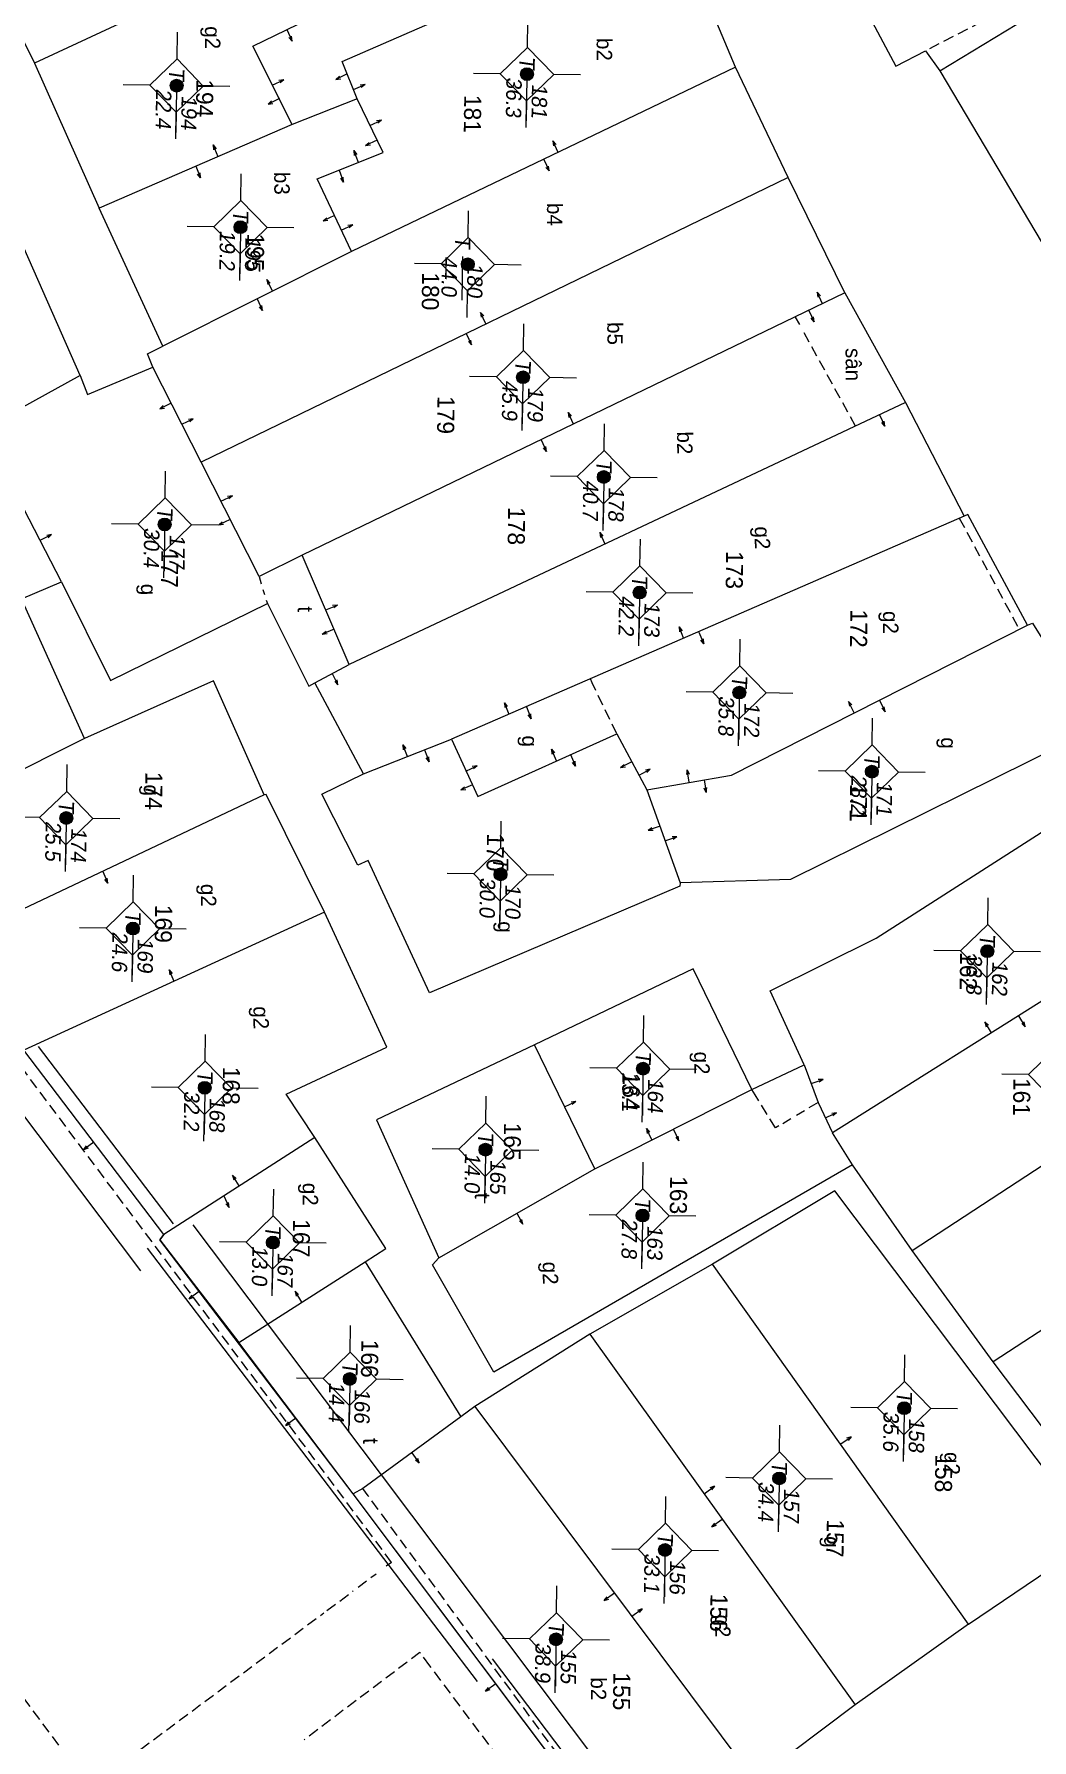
# Model space of a CAD drawing. Extents: x 601689 to 602595, y 1189742 to 1190763.
# Drawn here: x 601902.71 to 601926.08, y 1190595.74 to 1190635.7 of the extents above; entities that cross this region are included whole.
import ezdxf
from ezdxf.enums import TextEntityAlignment as Align

# ---------------------------------------------------------------- set-up
doc = ezdxf.new("R2010")
doc.units = 0
doc.header["$MEASUREMENT"] = 0
doc.linetypes.add('HIDDEN', pattern=[0.375, 0.25, -0.125])
for name, color, linetype in [('10', 250, 'Continuous'), ('11', 7, 'Continuous'), ('13', 7, 'Continuous'), ('14', 7, 'Continuous'), ('15', 7, 'Continuous'), ('16', 7, 'Continuous'), ('53', 7, 'Continuous'), ('57', 7, 'Continuous')]:
    doc.layers.add(name, color=color, linetype=linetype)
doc.styles.add('TXT', font='vnshx.shx')

# ---------------------------------------------------------------- blocks, each defined once
blk = doc.blocks.new('NH3R')
at = {"layer": '16', "color": 7, "linetype": 'Continuous', "lineweight": 0}
for p, q in [((0, 0), (0.297, -0.005)), ((0.297, -0.005), (0.186, 0.031)), ((0.297, -0.005), (0.189, -0.033))]:
    blk.add_line(p, q, dxfattribs=at)
blk = doc.blocks.new('*M2849284928492849')
at = {"layer": '13', "color": 3, "linetype": 'Continuous', "lineweight": 0}
blk.add_line((602229.058, 1189585.014), (602230.078, 1189585.014), dxfattribs=at)
at = {"layer": '13', "color": 3, "linetype": 'Continuous', "lineweight": 0, "style": 'TXT', "oblique": 7.6055}
for s, p in [('162', (602229.208, 1189585.314)), ('33.8', (602229.058, 1189584.714))]:
    blk.add_text(s, height=0.36, dxfattribs=at).set_placement(p, align=Align.MIDDLE_LEFT)
blk.add_text('T', height=0.36, dxfattribs=at).set_placement((602228.861, 1189585.014), align=Align.MIDDLE_RIGHT)
blk = doc.blocks.new('*M2852285228522852')
at = {"layer": '13', "color": 3, "linetype": 'Continuous', "lineweight": 0}
blk.add_line((602239.789, 1189583.222), (602240.809, 1189583.222), dxfattribs=at)
at = {"layer": '13', "color": 3, "linetype": 'Continuous', "lineweight": 0, "style": 'TXT', "oblique": 7.6055}
for s, p in [('158', (602239.939, 1189583.522)), ('35.6', (602239.789, 1189582.922))]:
    blk.add_text(s, height=0.36, dxfattribs=at).set_placement(p, align=Align.MIDDLE_LEFT)
blk.add_text('T', height=0.36, dxfattribs=at).set_placement((602239.592, 1189583.222), align=Align.MIDDLE_RIGHT)
blk = doc.blocks.new('*M2855285528552855')
at = {"layer": '13', "color": 3, "linetype": 'Continuous', "lineweight": 0}
blk.add_line((602224.89, 1189582.25), (602225.91, 1189582.25), dxfattribs=at)
at = {"layer": '13', "color": 3, "linetype": 'Continuous', "lineweight": 0, "style": 'TXT', "oblique": 7.6055}
for s, p in [('171', (602225.04, 1189582.55)), ('28.2', (602224.89, 1189581.95))]:
    blk.add_text(s, height=0.36, dxfattribs=at).set_placement(p, align=Align.MIDDLE_LEFT)
blk.add_text('T', height=0.36, dxfattribs=at).set_placement((602224.693, 1189582.25), align=Align.MIDDLE_RIGHT)
blk = doc.blocks.new('*M2859285928592859')
at = {"layer": '13', "color": 3, "linetype": 'Continuous', "lineweight": 0}
blk.add_line((602241.476, 1189580.319), (602242.496, 1189580.319), dxfattribs=at)
at = {"layer": '13', "color": 3, "linetype": 'Continuous', "lineweight": 0, "style": 'TXT', "oblique": 7.6055}
blk.add_text('T', height=0.36, dxfattribs=at).set_placement((602241.279, 1189580.319), align=Align.MIDDLE_RIGHT)
for s, p in [('157', (602241.626, 1189580.619)), ('34.4', (602241.476, 1189580.019))]:
    blk.add_text(s, height=0.36, dxfattribs=at).set_placement(p, align=Align.MIDDLE_LEFT)
blk = doc.blocks.new('*M2861286128612861')
at = {"layer": '13', "color": 3, "linetype": 'Continuous', "lineweight": 0}
blk.add_line((602223.085, 1189579.119), (602224.105, 1189579.119), dxfattribs=at)
at = {"layer": '13', "color": 3, "linetype": 'Continuous', "lineweight": 0, "style": 'TXT', "oblique": 7.6055}
blk.add_text('T', height=0.36, dxfattribs=at).set_placement((602222.888, 1189579.119), align=Align.MIDDLE_RIGHT)
for s, p in [('172', (602223.235, 1189579.419)), ('35.8', (602223.085, 1189578.819))]:
    blk.add_text(s, height=0.36, dxfattribs=at).set_placement(p, align=Align.MIDDLE_LEFT)
blk = doc.blocks.new('*M2863286328632863')
at = {"layer": '13', "color": 3, "linetype": 'Continuous', "lineweight": 0}
blk.add_line((602243.192, 1189577.67), (602244.212, 1189577.67), dxfattribs=at)
at = {"layer": '13', "color": 3, "linetype": 'Continuous', "lineweight": 0, "style": 'TXT', "oblique": 7.6055}
for s, p in [('156', (602243.342, 1189577.97)), ('33.1', (602243.192, 1189577.37))]:
    blk.add_text(s, height=0.36, dxfattribs=at).set_placement(p, align=Align.MIDDLE_LEFT)
blk.add_text('T', height=0.36, dxfattribs=at).set_placement((602242.995, 1189577.67), align=Align.MIDDLE_RIGHT)
blk = doc.blocks.new('*M2866286628662866')
at = {"layer": '13', "color": 3, "linetype": 'Continuous', "lineweight": 0}
blk.add_line((602235.365, 1189577.029), (602236.385, 1189577.029), dxfattribs=at)
at = {"layer": '13', "color": 3, "linetype": 'Continuous', "lineweight": 0, "style": 'TXT', "oblique": 7.6055}
for s, p in [('163', (602235.515, 1189577.329)), ('27.8', (602235.365, 1189576.729))]:
    blk.add_text(s, height=0.36, dxfattribs=at).set_placement(p, align=Align.MIDDLE_LEFT)
blk.add_text('T', height=0.36, dxfattribs=at).set_placement((602235.168, 1189577.029), align=Align.MIDDLE_RIGHT)
blk = doc.blocks.new('*M2867286728672867')
at = {"layer": '13', "color": 3, "linetype": 'Continuous', "lineweight": 0}
blk.add_line((602231.926, 1189576.991), (602232.946, 1189576.991), dxfattribs=at)
at = {"layer": '13', "color": 3, "linetype": 'Continuous', "lineweight": 0, "style": 'TXT', "oblique": 7.6055}
for s, p in [('164', (602232.076, 1189577.291)), ('13.1', (602231.926, 1189576.691))]:
    blk.add_text(s, height=0.36, dxfattribs=at).set_placement(p, align=Align.MIDDLE_LEFT)
blk.add_text('T', height=0.36, dxfattribs=at).set_placement((602231.729, 1189576.991), align=Align.MIDDLE_RIGHT)
blk = doc.blocks.new('*M2868286828682868')
at = {"layer": '13', "color": 3, "linetype": 'Continuous', "lineweight": 0}
blk.add_line((602220.775, 1189576.748), (602221.795, 1189576.748), dxfattribs=at)
at = {"layer": '13', "color": 3, "linetype": 'Continuous', "lineweight": 0, "style": 'TXT', "oblique": 7.6055}
blk.add_text('T', height=0.36, dxfattribs=at).set_placement((602220.578, 1189576.748), align=Align.MIDDLE_RIGHT)
for s, p in [('173', (602220.925, 1189577.048)), ('42.2', (602220.775, 1189576.448))]:
    blk.add_text(s, height=0.36, dxfattribs=at).set_placement(p, align=Align.MIDDLE_LEFT)
blk = doc.blocks.new('*M2869286928692869')
at = {"layer": '13', "color": 3, "linetype": 'Continuous', "lineweight": 0}
blk.add_line((602218.082, 1189575.87), (602219.102, 1189575.87), dxfattribs=at)
at = {"layer": '13', "color": 3, "linetype": 'Continuous', "lineweight": 0, "style": 'TXT', "oblique": 7.6055}
for s, p in [('178', (602218.232, 1189576.17)), ('40.7', (602218.082, 1189575.57))]:
    blk.add_text(s, height=0.36, dxfattribs=at).set_placement(p, align=Align.MIDDLE_LEFT)
blk.add_text('T', height=0.36, dxfattribs=at).set_placement((602217.885, 1189575.87), align=Align.MIDDLE_RIGHT)
blk = doc.blocks.new('*M2870287028702870')
at = {"layer": '13', "color": 3, "linetype": 'Continuous', "lineweight": 0}
blk.add_line((602245.322, 1189575.147), (602246.342, 1189575.147), dxfattribs=at)
at = {"layer": '13', "color": 3, "linetype": 'Continuous', "lineweight": 0, "style": 'TXT', "oblique": 7.6055}
blk.add_text('T', height=0.36, dxfattribs=at).set_placement((602245.125, 1189575.147), align=Align.MIDDLE_RIGHT)
for s, p in [('155', (602245.472, 1189575.447)), ('38.9', (602245.322, 1189574.847))]:
    blk.add_text(s, height=0.36, dxfattribs=at).set_placement(p, align=Align.MIDDLE_LEFT)
blk = doc.blocks.new('*M2872287228722872')
at = {"layer": '13', "color": 3, "linetype": 'Continuous', "lineweight": 0}
blk.add_line((602215.772, 1189573.944), (602216.792, 1189573.944), dxfattribs=at)
at = {"layer": '13', "color": 3, "linetype": 'Continuous', "lineweight": 0, "style": 'TXT', "oblique": 7.6055}
blk.add_text('T', height=0.36, dxfattribs=at).set_placement((602215.575, 1189573.944), align=Align.MIDDLE_RIGHT)
for s, p in [('179', (602215.922, 1189574.244)), ('45.9', (602215.772, 1189573.644))]:
    blk.add_text(s, height=0.36, dxfattribs=at).set_placement(p, align=Align.MIDDLE_LEFT)
blk = doc.blocks.new('*M2873287328732873')
at = {"layer": '13', "color": 3, "linetype": 'Continuous', "lineweight": 0}
blk.add_line((602208.671, 1189573.934), (602209.691, 1189573.934), dxfattribs=at)
at = {"layer": '13', "color": 3, "linetype": 'Continuous', "lineweight": 0, "style": 'TXT', "oblique": 7.6055}
blk.add_text('T', height=0.36, dxfattribs=at).set_placement((602208.474, 1189573.934), align=Align.MIDDLE_RIGHT)
for s, p in [('181', (602208.821, 1189574.234)), ('36.3', (602208.671, 1189573.634))]:
    blk.add_text(s, height=0.36, dxfattribs=at).set_placement(p, align=Align.MIDDLE_LEFT)
blk = doc.blocks.new('*M2874287428742874')
at = {"layer": '13', "color": 3, "linetype": 'Continuous', "lineweight": 0}
blk.add_line((602227.423, 1189573.587), (602228.443, 1189573.587), dxfattribs=at)
at = {"layer": '13', "color": 3, "linetype": 'Continuous', "lineweight": 0, "style": 'TXT', "oblique": 7.6055}
blk.add_text('T', height=0.36, dxfattribs=at).set_placement((602227.226, 1189573.587), align=Align.MIDDLE_RIGHT)
for s, p in [('170', (602227.573, 1189573.887)), ('30.0', (602227.423, 1189573.287))]:
    blk.add_text(s, height=0.36, dxfattribs=at).set_placement(p, align=Align.MIDDLE_LEFT)
blk = doc.blocks.new('*M2875287528752875')
at = {"layer": '13', "color": 3, "linetype": 'Continuous', "lineweight": 0}
blk.add_line((602233.877, 1189573.328), (602234.897, 1189573.328), dxfattribs=at)
at = {"layer": '13', "color": 3, "linetype": 'Continuous', "lineweight": 0, "style": 'TXT', "oblique": 7.6055}
for s, p in [('165', (602234.027, 1189573.628)), ('14.0', (602233.877, 1189573.028))]:
    blk.add_text(s, height=0.36, dxfattribs=at).set_placement(p, align=Align.MIDDLE_LEFT)
blk.add_text('T', height=0.36, dxfattribs=at).set_placement((602233.68, 1189573.328), align=Align.MIDDLE_RIGHT)
blk = doc.blocks.new('*M2876287628762876')
at = {"layer": '13', "color": 3, "linetype": 'Continuous', "lineweight": 0}
blk.add_line((602213.145, 1189572.612), (602214.165, 1189572.612), dxfattribs=at)
at = {"layer": '13', "color": 3, "linetype": 'Continuous', "lineweight": 0, "style": 'TXT', "oblique": 7.6055}
for s, p in [('180', (602213.295, 1189572.912)), ('44.0', (602213.145, 1189572.312))]:
    blk.add_text(s, height=0.36, dxfattribs=at).set_placement(p, align=Align.MIDDLE_LEFT)
blk.add_text('T', height=0.36, dxfattribs=at).set_placement((602212.948, 1189572.612), align=Align.MIDDLE_RIGHT)
blk = doc.blocks.new('*M2879287928792879')
at = {"layer": '13', "color": 3, "linetype": 'Continuous', "lineweight": 0}
blk.add_line((602239.292, 1189570.227), (602240.312, 1189570.227), dxfattribs=at)
at = {"layer": '13', "color": 3, "linetype": 'Continuous', "lineweight": 0, "style": 'TXT', "oblique": 7.6055}
for s, p in [('166', (602239.442, 1189570.527)), ('14.4', (602239.292, 1189569.927))]:
    blk.add_text(s, height=0.36, dxfattribs=at).set_placement(p, align=Align.MIDDLE_LEFT)
blk.add_text('T', height=0.36, dxfattribs=at).set_placement((602239.095, 1189570.227), align=Align.MIDDLE_RIGHT)
blk = doc.blocks.new('*M2881288128812881')
at = {"layer": '13', "color": 3, "linetype": 'Continuous', "lineweight": 0}
blk.add_line((602236.124, 1189568.38), (602237.144, 1189568.38), dxfattribs=at)
at = {"layer": '13', "color": 3, "linetype": 'Continuous', "lineweight": 0, "style": 'TXT', "oblique": 7.6055}
blk.add_text('T', height=0.36, dxfattribs=at).set_placement((602235.927, 1189568.38), align=Align.MIDDLE_RIGHT)
for s, p in [('167', (602236.274, 1189568.68)), ('13.0', (602236.124, 1189568.08))]:
    blk.add_text(s, height=0.36, dxfattribs=at).set_placement(p, align=Align.MIDDLE_LEFT)
blk = doc.blocks.new('*M2883288328832883')
at = {"layer": '13', "color": 3, "linetype": 'Continuous', "lineweight": 0}
blk.add_line((602212.353, 1189567.275), (602213.373, 1189567.275), dxfattribs=at)
at = {"layer": '13', "color": 3, "linetype": 'Continuous', "lineweight": 0, "style": 'TXT', "oblique": 7.6055}
for s, p in [('195', (602212.503, 1189567.575)), ('19.2', (602212.353, 1189566.975))]:
    blk.add_text(s, height=0.36, dxfattribs=at).set_placement(p, align=Align.MIDDLE_LEFT)
blk.add_text('T', height=0.36, dxfattribs=at).set_placement((602212.156, 1189567.275), align=Align.MIDDLE_RIGHT)
blk = doc.blocks.new('*M2885288528852885')
at = {"layer": '13', "color": 3, "linetype": 'Continuous', "lineweight": 0}
blk.add_line((602232.522, 1189566.732), (602233.542, 1189566.732), dxfattribs=at)
at = {"layer": '13', "color": 3, "linetype": 'Continuous', "lineweight": 0, "style": 'TXT', "oblique": 7.6055}
blk.add_text('T', height=0.36, dxfattribs=at).set_placement((602232.325, 1189566.732), align=Align.MIDDLE_RIGHT)
for s, p in [('168', (602232.672, 1189567.032)), ('32.2', (602232.522, 1189566.432))]:
    blk.add_text(s, height=0.36, dxfattribs=at).set_placement(p, align=Align.MIDDLE_LEFT)
blk = doc.blocks.new('*M2887288728872887')
at = {"layer": '13', "color": 3, "linetype": 'Continuous', "lineweight": 0}
blk.add_line((602209.06, 1189565.732), (602210.08, 1189565.732), dxfattribs=at)
at = {"layer": '13', "color": 3, "linetype": 'Continuous', "lineweight": 0, "style": 'TXT', "oblique": 7.6055}
for s, p in [('194', (602209.21, 1189566.032)), ('22.4', (602209.06, 1189565.432))]:
    blk.add_text(s, height=0.36, dxfattribs=at).set_placement(p, align=Align.MIDDLE_LEFT)
blk.add_text('T', height=0.36, dxfattribs=at).set_placement((602208.863, 1189565.732), align=Align.MIDDLE_RIGHT)
blk = doc.blocks.new('*M2888288828882888')
at = {"layer": '13', "color": 3, "linetype": 'Continuous', "lineweight": 0}
blk.add_line((602219.343, 1189565.602), (602220.363, 1189565.602), dxfattribs=at)
at = {"layer": '13', "color": 3, "linetype": 'Continuous', "lineweight": 0, "style": 'TXT', "oblique": 7.6055}
blk.add_text('T', height=0.36, dxfattribs=at).set_placement((602219.146, 1189565.602), align=Align.MIDDLE_RIGHT)
for s, p in [('177', (602219.493, 1189565.902)), ('30.4', (602219.343, 1189565.302))]:
    blk.add_text(s, height=0.36, dxfattribs=at).set_placement(p, align=Align.MIDDLE_LEFT)
blk = doc.blocks.new('*M2889288928892889')
at = {"layer": '13', "color": 3, "linetype": 'Continuous', "lineweight": 0}
blk.add_line((602228.817, 1189564.994), (602229.837, 1189564.994), dxfattribs=at)
at = {"layer": '13', "color": 3, "linetype": 'Continuous', "lineweight": 0, "style": 'TXT', "oblique": 7.6055}
for s, p in [('169', (602228.967, 1189565.294)), ('24.6', (602228.817, 1189564.694))]:
    blk.add_text(s, height=0.36, dxfattribs=at).set_placement(p, align=Align.MIDDLE_LEFT)
blk.add_text('T', height=0.36, dxfattribs=at).set_placement((602228.62, 1189564.994), align=Align.MIDDLE_RIGHT)
blk = doc.blocks.new('*M2891289128912891')
at = {"layer": '13', "color": 3, "linetype": 'Continuous', "lineweight": 0}
blk.add_line((602226.251, 1189563.397), (602227.271, 1189563.397), dxfattribs=at)
at = {"layer": '13', "color": 3, "linetype": 'Continuous', "lineweight": 0, "style": 'TXT', "oblique": 7.6055}
for s, p in [('174', (602226.401, 1189563.697)), ('25.5', (602226.251, 1189563.097))]:
    blk.add_text(s, height=0.36, dxfattribs=at).set_placement(p, align=Align.MIDDLE_LEFT)
blk.add_text('T', height=0.36, dxfattribs=at).set_placement((602226.054, 1189563.397), align=Align.MIDDLE_RIGHT)
blk = doc.blocks.new('CENTRD')
at = {"layer": '11', "linetype": 'Continuous', "lineweight": 0}
h = blk.add_hatch(color=2, dxfattribs=at)
edge = h.paths.add_edge_path()
edge.add_arc((0, 0), 0.15, 0, 360)
at = {"layer": '11', "color": 2, "linetype": 'Continuous', "lineweight": 0}
for p, q in [((0, 1.25), (0, 0.625)), ((0, 0.625), (-0.625, 0)), ((0.625, 0), (0, 0.625)), ((-0.625, 0), (-1.25, 0)), ((-0.625, 0), (0, -0.625)), ((0, -0.625), (0.625, 0)), ((1.25, 0), (0.625, 0)), ((0, -0.625), (0, -1.25))]:
    blk.add_line(p, q, dxfattribs=at)
blk.add_circle((0, 0), 0.15, dxfattribs=at)

msp = doc.modelspace()

# ---------------------------------------------------------------- linework, layer by layer
at = {"layer": '10', "color": 7, "linetype": 'Continuous', "lineweight": 0}
for p, q in [((601899.992, 1190640.531), (601902.716, 1190635.013)), ((601923.925, 1190634.832), (601930.904, 1190639.076)), ((601919.136, 1190634.918), (601917.674, 1190638.438)), ((601906.652, 1190636.849), (601902.716, 1190635.013)), ((601902.716, 1190635.013), (601904.23, 1190631.622)), ((601919.136, 1190634.918), (601910.147, 1190630.601)), ((601920.371, 1190632.34), (601919.136, 1190634.918)), ((601910.276, 1190634.179), (601908.757, 1190633.58)), ((601908.757, 1190633.58), (601904.23, 1190631.622)), ((601920.371, 1190632.34), (601906.619, 1190625.669)), ((601921.704, 1190629.633), (601920.371, 1190632.34)), ((601905.726, 1190628.382), (601904.23, 1190631.622)), ((601903.786, 1190627.698), (601902.477, 1190630.676)), ((601910.147, 1190630.601), (601905.726, 1190628.382)), ((601921.704, 1190629.633), (601908.988, 1190623.487)), ((601921.704, 1190629.633), (601923.119, 1190627.063)), ((601906.619, 1190625.669), (601905.489, 1190627.895)), ((601903.786, 1190627.698), (601901.428, 1190626.4)), ((601923.119, 1190627.063), (601910.093, 1190620.931)), ((601923.119, 1190627.063), (601924.492, 1190624.404)), ((601924.492, 1190624.404), (601912.49, 1190619.178)), ((601910.093, 1190620.931), (601908.988, 1190623.487)), ((601902.415, 1190622.466), (601903.35, 1190622.863)), ((601903.89, 1190619.196), (601902.415, 1190622.466)), ((601909.288, 1190620.502), (601910.093, 1190620.931)), ((601910.428, 1190618.366), (601909.288, 1190620.502)), ((601903.89, 1190619.196), (601898.824, 1190616.666)), ((601910.428, 1190618.366), (601912.49, 1190619.178)), ((601908.102, 1190617.878), (601900.532, 1190614.291)), ((601917.064, 1190617.995), (601917.844, 1190615.814)), ((601930.13, 1190615.446), (601921.414, 1190609.955)), ((601909.514, 1190615.129), (601902.469, 1190611.895)), ((601905.75, 1190607.58), (601902.469, 1190611.895)), ((601915.842, 1190609.112), (601914.432, 1190612.021)), ((601919.518, 1190610.971), (601920.745, 1190611.555)), ((601915.842, 1190609.112), (601919.518, 1190610.971)), ((601909.282, 1190609.852), (601905.75, 1190607.58)), ((601921.883, 1190609.209), (601921.414, 1190609.955)), ((601933.657, 1190610.137), (601925.171, 1190604.594)), ((601912.193, 1190607.031), (601915.842, 1190609.112)), ((601923.276, 1190607.199), (601921.883, 1190609.209)), ((601925.171, 1190604.594), (601923.276, 1190607.199)), ((601907.506, 1190605.045), (601910.462, 1190606.936)), ((601910.462, 1190606.936), (601912.702, 1190603.305)), ((601918.601, 1190606.883), (601915.729, 1190605.243)), ((601924.597, 1190598.451), (601918.601, 1190606.883)), ((601910.187, 1190601.499), (601907.506, 1190605.045)), ((601915.729, 1190605.243), (601913.035, 1190603.55)), ((601915.729, 1190605.243), (601921.94, 1190596.557)), ((601913.035, 1190603.55), (601912.702, 1190603.305)), ((601913.035, 1190603.55), (601919.586, 1190594.79)), ((601916.876, 1190592.597), (601910.187, 1190601.499)), ((601924.597, 1190598.451), (601921.94, 1190596.557)), ((601921.94, 1190596.557), (601919.586, 1190594.79))]:
    msp.add_line(p, q, dxfattribs=at)
for points in [[(601923.925, 1190634.832), (601927.062, 1190629.549), (601933.94, 1190633.694), (601930.904, 1190639.076)], [(601908.757, 1190633.58), (601907.832, 1190635.413), (601909.413, 1190636.181), (601908.53, 1190638.194)], [(601910.276, 1190634.179), (601909.928, 1190635.054), (601917.674, 1190638.438)], [(601921.249, 1190638.039), (601922.896, 1190634.946), (601923.592, 1190635.307), (601923.925, 1190634.832)], [(601910.147, 1190630.601), (601909.339, 1190632.302), (601910.889, 1190632.921), (601910.276, 1190634.179)], [(601922.582, 1190550.746), (601938.308, 1190563.531), (601938.57, 1190563.698), (601924.142, 1190582.816), (601918.142, 1190590.849), (601916.876, 1190592.597), (601910.187, 1190601.499), (601905.658, 1190607.451), (601905.75, 1190607.58), (601902.469, 1190611.895), (601900.532, 1190614.291), (601896.351, 1190620.03), (601896.19, 1190619.952), (601892.246, 1190625.516), (601888.629, 1190630.176), (601887.511, 1190631.721)], [(601905.489, 1190627.895), (601905.364, 1190628.206), (601905.726, 1190628.382)], [(601903.786, 1190627.698), (601903.961, 1190627.255), (601905.489, 1190627.895)], [(601903.35, 1190622.863), (601902.347, 1190624.817), (601901.428, 1190626.4)], [(601908.988, 1190623.487), (601907.982, 1190622.99), (601906.619, 1190625.669)], [(601925.978, 1190621.853), (601924.583, 1190624.442), (601924.492, 1190624.404)], [(601903.35, 1190622.863), (601904.498, 1190620.558), (601908.173, 1190622.357), (601909.147, 1190620.424), (601909.288, 1190620.502)], [(601917.064, 1190617.995), (601919.049, 1190618.338), (601925.978, 1190621.853)], [(601925.978, 1190621.853), (601926.098, 1190621.901), (601927.615, 1190619.451), (601920.425, 1190615.889), (601917.844, 1190615.814)], [(601908.102, 1190617.878), (601906.909, 1190620.545), (601903.89, 1190619.196)], [(601912.49, 1190619.178), (601913.102, 1190617.839), (601916.362, 1190619.305), (601917.064, 1190617.995)], [(601917.844, 1190615.814), (601917.833, 1190615.734), (601911.968, 1190613.235), (601910.531, 1190616.335), (601910.289, 1190616.228), (601909.452, 1190617.889), (601910.428, 1190618.366)], [(601920.745, 1190611.555), (601919.949, 1190613.285), (601922.437, 1190614.521), (601928.278, 1190618.261), (601930.13, 1190615.446)], [(601909.514, 1190615.129), (601908.142, 1190617.887), (601908.102, 1190617.878)], [(601909.282, 1190609.852), (601908.616, 1190610.861), (601910.971, 1190611.969), (601909.514, 1190615.129)], [(601919.518, 1190610.971), (601918.147, 1190613.801), (601914.432, 1190612.021)], [(601923.276, 1190607.199), (601931.066, 1190612.293), (601931.844, 1190612.843)], [(601914.432, 1190612.021), (601910.728, 1190610.262), (601912.193, 1190607.031)], [(601920.745, 1190611.555), (601921.074, 1190610.67), (601921.414, 1190609.955)], [(601910.462, 1190606.936), (601910.946, 1190607.249), (601909.282, 1190609.852)], [(601933.657, 1190610.137), (601936.026, 1190606.404), (601930.104, 1190602.626), (601927.822, 1190601.087), (601925.171, 1190604.594)], [(601921.883, 1190609.209), (601913.477, 1190604.353), (601912.041, 1190606.864), (601912.193, 1190607.031)], [(601924.597, 1190598.451), (601927.584, 1190600.47), (601921.466, 1190608.604), (601918.601, 1190606.883)], [(601905.75, 1190607.58), (601905.658, 1190607.451), (601907.506, 1190605.045)], [(601912.702, 1190603.305), (601910.409, 1190601.626), (601910.187, 1190601.499)]]:
    msp.add_lwpolyline(points, dxfattribs=at)
at = {"layer": '14', "color": 6, "linetype": 'HIDDEN', "lineweight": 0}
for p, q in [((601930.904, 1190639.076), (601923.592, 1190635.307)), ((601911.085, 1190599.897), (601888.724, 1190629.805)), ((601920.643, 1190628.897), (601920.546, 1190629.068)), ((601921.951, 1190626.509), (601920.721, 1190628.746)), ((601903.739, 1190595.017), (601881.671, 1190624.481)), ((601924.382, 1190624.355), (601925.786, 1190621.756)), ((601907.982, 1190622.99), (601908.03, 1190622.82)), ((601908.068, 1190622.689), (601908.106, 1190622.568)), ((601908.144, 1190622.438), (601908.173, 1190622.357)), ((601915.778, 1190620.503), (601915.739, 1190620.593)), ((601916.362, 1190619.305), (601915.778, 1190620.503)), ((601919.596, 1190610.85), (601919.518, 1190610.971)), ((601920.076, 1190610.073), (601919.596, 1190610.85)), ((601921.074, 1190610.67), (601920.569, 1190610.367)), ((601920.438, 1190610.289), (601920.246, 1190610.171)), ((601920.157, 1190610.122), (601920.076, 1190610.073)), ((601910.537, 1190601.454), (601910.409, 1190601.626)), ((601916.977, 1190592.665), (601910.537, 1190601.454)), ((601911.085, 1190599.897), (601910.954, 1190599.808)), ((601910.298, 1190599.317), (601910.722, 1190599.631)), ((601909.57, 1190598.767), (601910.186, 1190599.229)), ((601904.003, 1190594.623), (601909.499, 1190598.718)), ((601920.32, 1190586.319), (601911.982, 1190597.473))]:
    msp.add_line(p, q, dxfattribs=at)
msp.add_lwpolyline([(601911.982, 1190597.473), (601911.747, 1190597.787), (601909.039, 1190595.744)], dxfattribs=at)
at = {"layer": '57', "color": 172, "linetype": 'Continuous', "lineweight": 0}
for p, q in [((601905.209, 1190606.727), (601888.796, 1190628.483)), ((601905.974, 1190607.827), (601902.811, 1190611.98)), ((601913.097, 1190597.108), (601905.366, 1190607.256)), ((601917.05, 1190592.894), (601913.445, 1190597.634))]:
    msp.add_line(p, q, dxfattribs=at)
msp.add_lwpolyline([(601925.486, 1190582.358), (601924.779, 1190583.297), (601918.788, 1190591.32), (601917.522, 1190593.068), (601910.824, 1190601.98), (601906.433, 1190607.8)], dxfattribs=at)

# ---------------------------------------------------------------- block references
at = {"layer": '11', "color": 2, "linetype": 'Continuous', "lineweight": 0, "rotation": 269.1680420500809}
for p in [(601906.048, 1190634.489), (601914.255, 1190634.758), (601907.543, 1190631.173), (601912.868, 1190630.304), (601914.162, 1190627.658), (601916.054, 1190625.32), (601905.769, 1190624.209), (601916.893, 1190622.615), (601919.23, 1190620.271), (601922.334, 1190618.42), (601903.464, 1190617.333), (601913.635, 1190616.013), (601905.023, 1190614.744), (601925.037, 1190614.213), (601916.974, 1190611.461), (601926.628, 1190611.315), (601906.707, 1190611.014), (601913.283, 1190609.564), (601916.962, 1190608.022), (601908.303, 1190607.389), (601910.103, 1190604.194), (601923.09, 1190603.509), (601920.163, 1190601.864), (601917.489, 1190600.187), (601914.935, 1190598.094)]:
    msp.add_blockref('CENTRD', p, dxfattribs=at)
at = {"layer": '13', "color": 3, "linetype": 'Continuous', "lineweight": 0, "rotation": 269.1680420500809}
for name, p in [('*M2873287328732873', (-578790.27, 1810052.359)), ('*M2887288728872887', (-578790.27, 1810052.359)), ('*M2883288328832883', (-578790.27, 1810052.359)), ('*M2876287628762876', (-578790.394, 1810052.615)), ('*M2872287228722872', (-578790.27, 1810052.359)), ('*M2869286928692869', (-578790.27, 1810052.359)), ('*M2888288828882888', (-578790.27, 1810052.359)), ('*M2868286828682868', (-578790.27, 1810052.359)), ('*M2861286128612861', (-578790.27, 1810052.359)), ('*M2855285528552855', (-578790.27, 1810052.359)), ('*M2891289128912891', (-578790.27, 1810052.359)), ('*M2874287428742874', (-578790.27, 1810052.359)), ('*M2889288928892889', (-578790.27, 1810052.359)), ('*M2849284928492849', (-578790.27, 1810052.359)), ('*M2867286728672867', (-578790.27, 1810052.359)), ('*M2885288528852885', (-578790.27, 1810052.359)), ('*M2875287528752875', (-578790.27, 1810052.359)), ('*M2866286628662866', (-578790.27, 1810052.359)), ('*M2881288128812881', (-578790.27, 1810052.359)), ('*M2879287928792879', (-578790.27, 1810052.359)), ('*M2852285228522852', (-578790.27, 1810052.359)), ('*M2859285928592859', (-578790.27, 1810052.359)), ('*M2863286328632863', (-578790.27, 1810052.359)), ('*M2870287028702870', (-578790.27, 1810052.359))]:
    msp.add_blockref(name, p, dxfattribs=at)
at = {"layer": '16', "color": 7, "linetype": 'Continuous', "lineweight": 0}
for p, rotation in [((601908.627, 1190635.802), 295.9282991311), ((601908.289, 1190634.497), 26.77587601777208), ((601910.043, 1190634.763), 206.775876017772), ((601910.188, 1190634.4), 23.68490808545422), ((601908.456, 1190634.185), 206.775876017772), ((601910.577, 1190633.555), 25.96445291130841), ((601907.017, 1190632.824), 113.3920039732404), ((601910.305, 1190632.689), 111.7788356377958), ((601910.742, 1190633.213), 205.9644529113084), ((601914.988, 1190632.925), 115.648019036325), ((601906.494, 1190632.601), 293.3920039732405), ((601914.647, 1190632.759), 295.6480190363251), ((601909.852, 1190632.505), 291.7788356377959), ((601909.748, 1190631.446), 205.3676173078645), ((601909.903, 1190631.104), 25.36761730786445), ((601908.293, 1190629.676), 116.6621493134906), ((601907.932, 1190629.491), 296.6621493134907), ((601921.18, 1190629.379), 115.7971673576035), ((601913.294, 1190628.908), 115.8867760208785), ((601920.858, 1190629.224), 295.7971673576036), ((601912.83, 1190628.683), 295.8867760208785), ((601915.342, 1190626.56), 115.7971673576035), ((601922.515, 1190626.781), 295.2065325717299), ((601914.586, 1190626.19), 295.7971673576036), ((601916.083, 1190623.749), 115.2065325717298), ((601909.691, 1190620.716), 298.0290397032824), ((601911.454, 1190618.772), 111.4912600242472), ((601911.857, 1190618.927), 291.4912600242474), ((601914.943, 1190618.675), 114.198233090389), ((601915.275, 1190618.82), 294.1982330903891), ((601916.713, 1190618.65), 208.1964726188413), ((601916.879, 1190618.338), 28.19647261884141), ((601917.372, 1190617.141), 199.6830236291656), ((601917.487, 1190616.8), 19.68302362916584), ((601920.91, 1190611.112), 20.34195925422066), ((601921.238, 1190610.307), 25.45710826911669), ((601904.11, 1190609.742), 217.2449476368798), ((601917.181, 1190609.793), 116.8355472409001), ((601917.685, 1190610.036), 296.8355472409001), ((601914.018, 1190608.077), 299.68388235525), ((601908.978, 1190605.996), 122.5898648997484), ((601908.842, 1190603.278), 217.0928917929559), ((601918.408, 1190601.506), 36.7888035828638), ((601916.306, 1190599.175), 216.7888035828637), ((601913.526, 1190597.053), 216.9219523239676)]:
    msp.add_blockref('NH3R', p, dxfattribs=dict(at, rotation=rotation))
for p, xscale, yscale, rotation in [((601905.918, 1190627.049), 1.000001338624704, 1.000001338624704, 206.9069117894899), ((601906.171, 1190626.555), 1.000001338624704, 1.000001338624704, 26.9069117894899), ((601907.086, 1190624.752), 0.9999982716984774, 0.9999982716984774, 26.96670735803789), ((601907.301, 1190624.329), 0.9999982716984774, 0.9999982716984774, 206.9667073580379), ((601902.853, 1190623.841), 0.9999986104157568, 0.9999986104157568, 27.18165921753412), ((601909.541, 1190622.209), 1.000001205484396, 1.000001205484396, 23.39224728513614), ((601909.735, 1190621.756), 1.000001205484396, 1.000001205484396, 203.3922472851361), ((601917.932, 1190621.534), 0.9999988790606216, 0.9999988790606216, 113.4043030512027), ((601918.284, 1190621.689), 0.9999988790606208, 0.9999988790606208, 293.4043030512027), ((601913.838, 1190619.76), 0.9999988790606216, 0.9999988790606216, 113.4043030512027), ((601914.24, 1190619.934), 0.9999988790606208, 0.9999988790606208, 293.4043030512027), ((601921.919, 1190619.799), 1.000001338624704, 1.000001338624704, 116.9069117894899), ((601922.513, 1190620.091), 1.000001338624704, 1.000001338624704, 296.9069117894899), ((601912.819, 1190618.434), 0.9999988027107558, 0.9999988027107558, 24.99771102640629), ((601912.975, 1190618.111), 0.9999988027107558, 0.9999988027107558, 204.9977110264063), ((601918.056, 1190618.171), 1.000001404056439, 1.000001404056439, 99.79946510256495), ((601918.407, 1190618.227), 1.000001404056439, 1.000001404056439, 279.799465102565), ((601904.317, 1190616.08), 1.000001298032092, 1.000001298032092, 295.3497198903578), ((601905.992, 1190613.507), 0.9999988895232191, 0.9999988895232191, 114.6576094610906), ((601925.136, 1190612.304), 0.9999977496306356, 0.9999977496306356, 122.2123111571851), ((601925.772, 1190612.696), 0.9999977496306351, 0.9999977496306351, 302.2123111571851), ((601915.132, 1190610.571), 0.9999979088791366, 0.9999979088791366, 25.8569463901866), ((601904.11, 1190609.742), 0.9999989959815052, 0.9999989959815052, 217.2466559339403), ((601907.516, 1190608.715), 0.999997920241638, 0.999997920241638, 122.7525137016964), ((601907.153, 1190608.481), 1.000001298032092, 1.000001298032092, 295.3497198903578), ((601906.582, 1190606.249), 0.9999983407408232, 0.9999983407408232, 217.5200475618303), ((601921.604, 1190602.672), 1.000001110920069, 1.000001110920069, 35.40656093516439), ((601911.56, 1190602.46), 1.000001150916379, 1.000001150916379, 306.1988763280327), ((601918.83, 1190600.9), 0.9999971261239338, 0.9999971261239338, 215.5693173182208), ((601916.708, 1190598.639), 0.9999971261239338, 0.9999971261239338, 35.56931731822086)]:
    msp.add_blockref('NH3R', p, dxfattribs=dict(at, xscale=xscale, yscale=yscale, rotation=rotation))

# ---------------------------------------------------------------- texts
at = {"layer": '15', "color": 7, "linetype": 'Continuous', "lineweight": 0, "style": 'TXT'}
for s, p in [('g2', (601906.888, 1190635.88)), ('b2', (601916.065, 1190635.605)), ('b3', (601908.512, 1190632.468)), ('b4', (601914.902, 1190631.74)), ('b5', (601916.314, 1190628.95)), ('s%%169n', (601921.896, 1190628.344)), ('b2', (601917.949, 1190626.388)), ('g2', (601919.768, 1190624.163)), ('g', (601905.389, 1190622.82)), ('t', (601909.062, 1190622.29)), ('g2', (601922.772, 1190622.182)), ('g', (601914.321, 1190619.267)), ('g', (601924.131, 1190619.223)), ('g', (601905.455, 1190618.119)), ('g2', (601906.793, 1190615.79)), ('g', (601913.751, 1190614.915)), ('g2', (601908.024, 1190612.923)), ('g2', (601918.35, 1190611.862)), ('g2', (601909.177, 1190608.787)), ('t', (601913.214, 1190608.552)), ('g2', (601914.802, 1190606.94)), ('t', (601910.595, 1190602.808)), ('g2', (601924.211, 1190602.481)), ('g', (601921.394, 1190600.51)), ('g2', (601918.839, 1190598.674)), ('b2', (601915.928, 1190597.204))]:
    msp.add_text(s, height=0.36, rotation=270.5644, dxfattribs=at).set_placement(p, align=Align.MIDDLE_LEFT)
at = {"layer": '53', "color": 200, "linetype": 'Continuous', "lineweight": 0, "style": 'TXT'}
for s, p in [('194', (601906.711, 1190634.638)), ('181', (601912.986, 1190634.272)), ('195', (601907.902, 1190631.031)), ('180', (601912, 1190630.116)), ('179', (601912.36, 1190627.22)), ('178', (601914.014, 1190624.617)), ('177', (601905.89, 1190623.619)), ('173', (601919.121, 1190623.588)), ('172', (601922.032, 1190622.217)), ('174', (601905.519, 1190618.414)), ('171', (601922.026, 1190618.137)), ('170', (601913.519, 1190616.973)), ('169', (601905.746, 1190615.3)), ('162', (601924.602, 1190614.192)), ('168', (601907.334, 1190611.509)), ('164', (601916.703, 1190611.37)), ('161', (601925.851, 1190611.245)), ('165', (601913.917, 1190610.198)), ('163', (601917.81, 1190608.944)), ('167', (601908.976, 1190607.935)), ('166', (601910.577, 1190605.114)), ('158', (601924.021, 1190602.429)), ('157', (601921.48, 1190600.904)), ('156', (601918.755, 1190599.161)), ('155', (601916.48, 1190597.322))]:
    msp.add_text(s, height=0.4, rotation=269.2144, dxfattribs=at).set_placement(p, align=Align.MIDDLE_LEFT)

doc.saveas('drawing.dxf')
